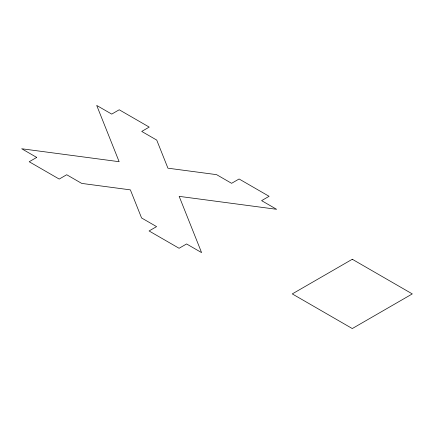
<?xml version="1.0" encoding="UTF-8"?>
<svg xmlns="http://www.w3.org/2000/svg" width="434" height="434" viewBox="0 0 434 434"><rect width="100%" height="100%" fill="white"/><g stroke="black" fill="none" stroke-linecap="round" stroke-linejoin="round"><path stroke-width="0.65" d="M36.706 157.417L29.203 161.746L59.208 179.074L66.711 174.739L81.711 183.403L130.374 189.87L141.576 217.966L156.582 226.624L149.079 230.959L179.085 248.281L186.587 243.951L201.588 252.615L179.161 196.352L276.604 209.302L261.604 200.638L269.107 196.309L239.096 178.987L231.599 183.316L216.593 174.652L167.931 168.186L156.728 140.09L141.728 131.431L149.225 127.097L119.22 109.775L111.717 114.104L96.717 105.446L119.144 161.703L21.7 148.754L36.706 157.417M352.289 259.261L292.272 293.91L352.289 328.554L412.3 293.91L352.289 259.261"/></g></svg>
